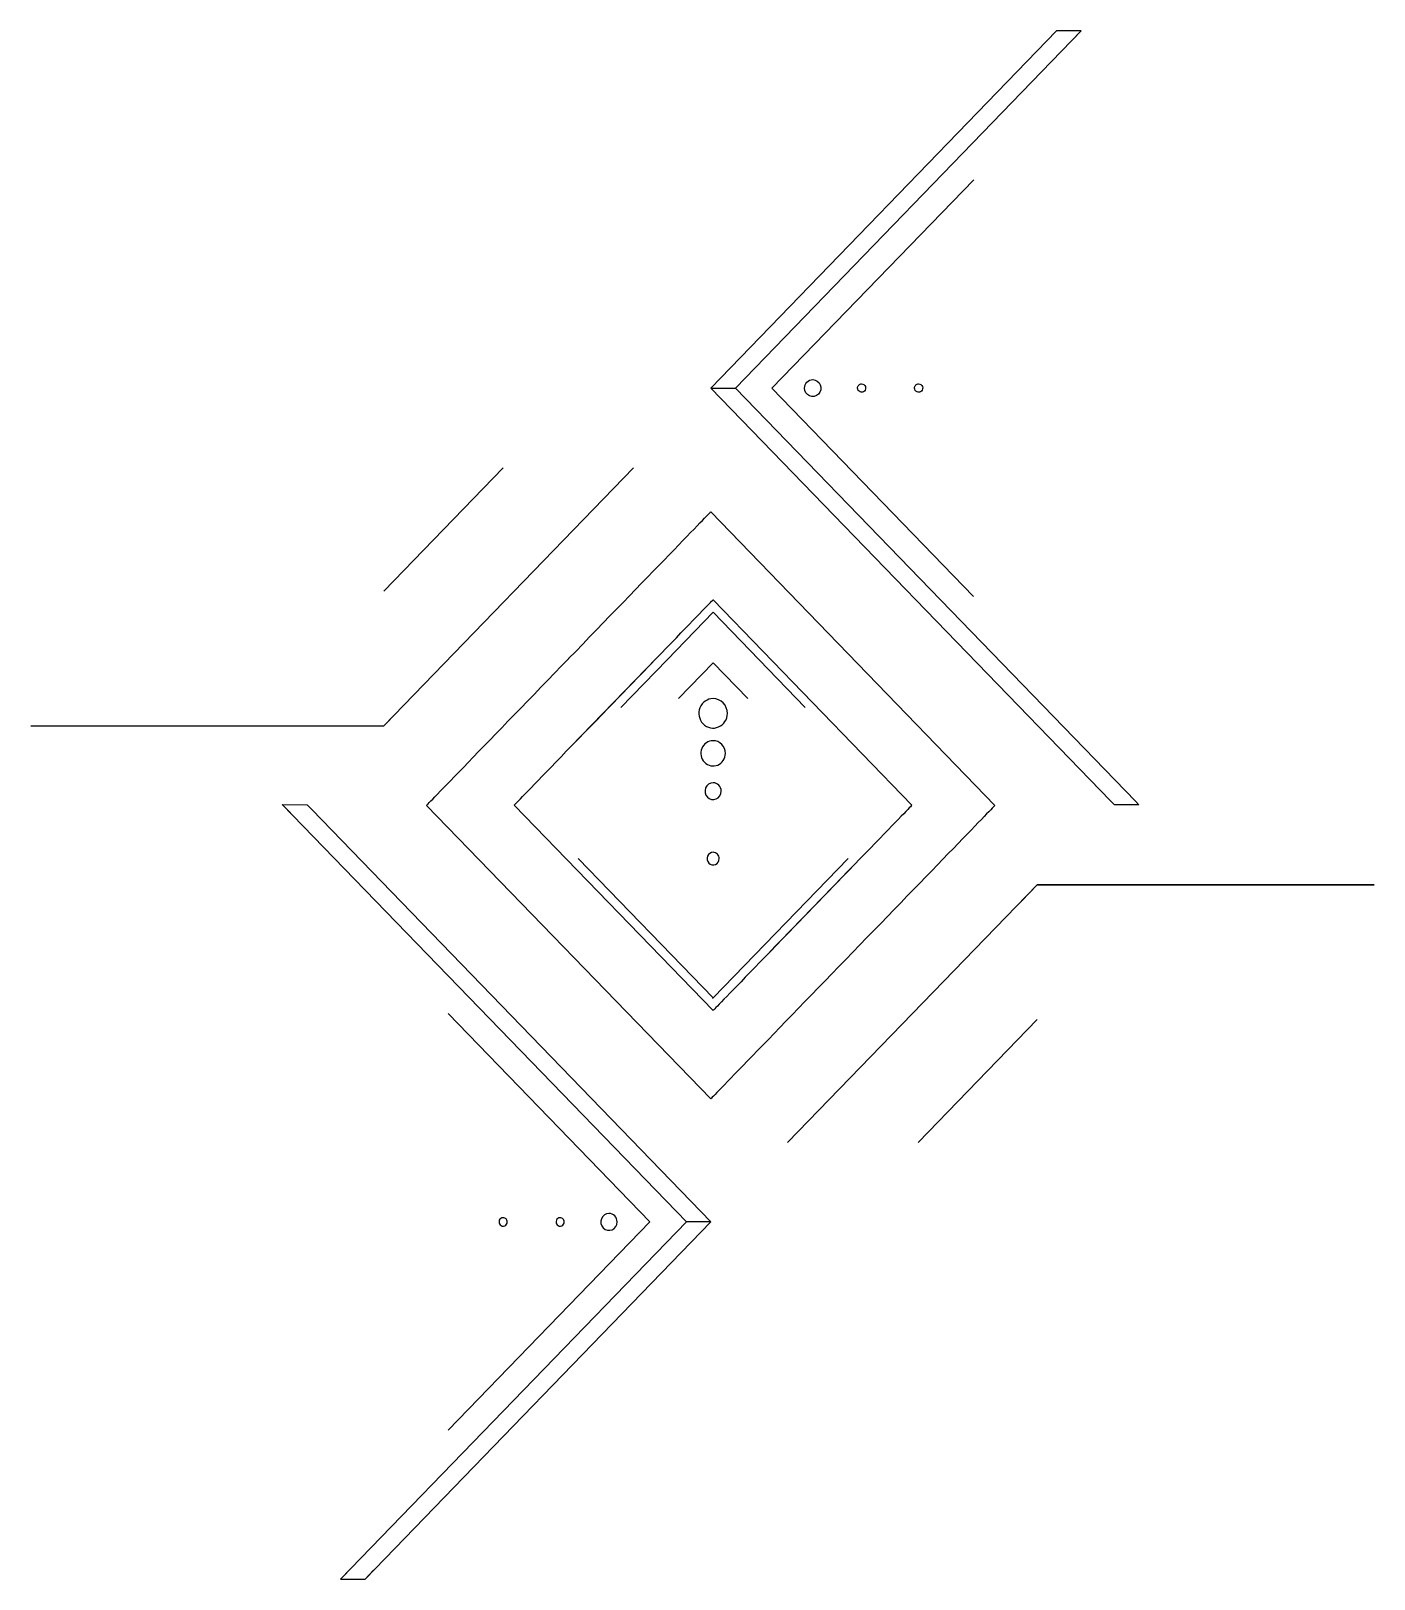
# Model space of a CAD drawing. Extents: x 27.6 to 45.8, y 255.9 to 276.9.
import ezdxf

# ---------------------------------------------------------------- set-up
doc = ezdxf.new("R2010")
doc.units = 0
doc.layers.add('Layer_1', color=7, linetype='CONTINUOUS')

msp = doc.modelspace()

# ---------------------------------------------------------------- linework, layer by layer
at = {"layer": 'Layer_1', "color": 7}
for points in [[(41.697722, 276.758603), (41.810849, 276.875458), (41.479544, 276.875686), (36.790666, 272.032221), (42.211957, 266.432197)], [(41.81085, 276.875451), (37.122247, 272.032271), (42.548178, 266.427228)], [(40.354474, 274.85782), (37.619031, 272.032186), (40.354211, 269.206823)], [(36.790667, 272.032271), (37.122247, 272.032271)], [(32.356861, 267.452841), (35.742289, 270.950372)], [(32.356861, 269.279413), (33.97381, 270.950372)], [(36.789094, 270.353939), (40.643482, 266.372476)], [(36.195493, 268.34448), (36.821078, 268.990689), (37.446018, 268.345145)], [(36.82108, 269.161982), (39.518101, 266.376042)], [(34.86234, 268.363662), (34.86146, 268.362753)], [(36.051692, 268.367228), (34.893446, 267.170796)], [(36.195493, 268.34448), (35.570496, 267.698877)], [(37.446018, 268.345145), (38.071184, 267.699364)], [(36.352043, 267.821137), (36.821078, 268.305635), (37.290191, 267.821054)], [(27.569516, 267.452859), (32.356873, 267.452859), (32.532289, 267.634059)], [(31.087374, 266.269886), (30.976486, 266.384431), (31.316432, 266.377531), (31.377412, 266.314541)], [(30.976489, 266.384432), (36.466422, 260.71961)], [(32.101955, 255.879547), (36.790667, 260.722841), (31.377411, 266.314572)], [(36.789094, 262.391012), (32.934706, 266.372476)], [(36.82108, 263.590103), (34.124059, 266.376042)], [(42.548178, 266.427228), (42.596278, 266.377558), (42.264913, 266.377558), (42.211973, 266.432248)], [(36.821078, 263.761591), (34.990388, 265.652634)], [(36.821078, 263.761591), (38.650662, 265.651494)], [(37.590467, 264.384856), (38.748714, 265.581289)], [(41.217039, 265.295659), (37.831611, 261.798128)], [(41.217042, 265.295631), (45.784262, 265.295631), (41.217042, 265.295631), (41.003102, 265.074638)], [(38.715848, 264.38129), (38.716727, 264.382198)], [(36.826016, 263.766802), (36.810676, 263.750962)], [(33.225926, 263.54843), (35.961369, 260.722796), (33.226189, 257.897433)], [(41.217039, 263.469087), (39.60009, 261.798128)], [(36.458583, 260.722841), (31.769432, 255.879098)], [(36.790667, 260.722841), (36.458583, 260.722841)], [(31.941731, 256.057069), (31.769432, 255.879091), (32.101955, 255.879442), (32.216917, 255.998202)]]:
    msp.add_lwpolyline(points, dxfattribs=at)
for points in [[(38.171697, 272.146607)], [(38.834569, 272.089295)], [(39.607657, 272.089495)], [(36.789094, 270.353939)], [(36.82108, 269.161982)], [(36.821075, 267.820388)], [(36.821075, 266.678408)], [(36.821075, 265.736104)], [(33.972743, 260.780105)], [(34.745831, 260.779905)], [(35.408703, 260.837217)]]:
    msp.add_lwpolyline(points, close=True, dxfattribs=at)
at = {"layer": 'Layer_1', "color": 1}
msp.add_lwpolyline([(36.821075, 267.249438)], close=True, dxfattribs=at)
at = {"layer": 'Layer_1', "color": 7}
for points in [[(38.093371, 272.113094), (38.114145, 272.134552), (38.142319, 272.146607), (38.171697, 272.146607)], [(38.171697, 272.146607), (38.216499, 272.146607), (38.256889, 272.118729), (38.274034, 272.075973)], [(38.060928, 272.032186), (38.060928, 272.062532), (38.072598, 272.091636), (38.093371, 272.113094)], [(38.129307, 271.926474), (38.087916, 271.944184), (38.060928, 271.985907), (38.060928, 272.032186)], [(38.250022, 271.951278), (38.218343, 271.918553), (38.170699, 271.908764), (38.129307, 271.926474)], [(38.274034, 272.075973), (38.291179, 272.033216), (38.281702, 271.984002), (38.250022, 271.951278)], [(38.779282, 272.032186), (38.779282, 272.047332), (38.785107, 272.061858), (38.795475, 272.072568)], [(38.813412, 271.979423), (38.792752, 271.988263), (38.779282, 272.009087), (38.779282, 272.032186)], [(38.795475, 272.072568), (38.805844, 272.083278), (38.819906, 272.089295), (38.834569, 272.089295)], [(38.873663, 271.991803), (38.857851, 271.97547), (38.834071, 271.970584), (38.813412, 271.979423)], [(38.834569, 272.089295), (38.85693, 272.089295), (38.87709, 272.075381), (38.885647, 272.054041)], [(38.885647, 272.054041), (38.894205, 272.0327), (38.889474, 272.008136), (38.873663, 271.991803)], [(39.552177, 272.032186), (39.552177, 272.047385), (39.558022, 272.061962), (39.568427, 272.072709)], [(39.586426, 271.979239), (39.565694, 271.988109), (39.552177, 272.009006), (39.552177, 272.032186)], [(39.568427, 272.072709), (39.578831, 272.083457), (39.592943, 272.089495), (39.607657, 272.089495)], [(39.646887, 271.991662), (39.63102, 271.975272), (39.607157, 271.970369), (39.586426, 271.979239)], [(39.607657, 272.089495), (39.630096, 272.089495), (39.650326, 272.075532), (39.658913, 272.054117)], [(39.658913, 272.054117), (39.667501, 272.032702), (39.662754, 272.008052), (39.646887, 271.991662)], [(36.224503, 269.770734), (36.586004, 270.144154), (36.789094, 270.353939), (36.789094, 270.353939)], [(34.86146, 268.362753), (35.3727, 268.890848), (35.863002, 269.397314), (36.224503, 269.770734)], [(36.256489, 268.578777), (36.617991, 268.952197), (36.82108, 269.161982), (36.82108, 269.161982)], [(34.893446, 267.170796), (35.404687, 267.698891), (35.894988, 268.205357), (36.256489, 268.578777)], [(33.499297, 266.955681), (33.860798, 267.3291), (34.3511, 267.835566), (34.86234, 268.363662)], [(34.68865, 266.959247), (35.050151, 267.332667), (35.540452, 267.839133), (36.051692, 268.367228)], [(36.821075, 267.820388), (36.742796, 267.820388), (36.672226, 267.77168), (36.64227, 267.696975)], [(36.957927, 267.761834), (36.921631, 267.799325), (36.872404, 267.820388), (36.821075, 267.820388)], [(37.014612, 267.62047), (37.014612, 267.673492), (36.994222, 267.724342), (36.957927, 267.761834)], [(36.64227, 267.696975), (36.612314, 267.622271), (36.628872, 267.536283), (36.684223, 267.479106)], [(36.895139, 267.43577), (36.967459, 267.466713), (37.014612, 267.539611), (37.014612, 267.62047)], [(36.684223, 267.479106), (36.739575, 267.42193), (36.822819, 267.404826), (36.895139, 267.43577)], [(32.934706, 266.372476), (32.934706, 266.372476), (33.137796, 266.582261), (33.499297, 266.955681)], [(34.124059, 266.376042), (34.124059, 266.376042), (34.327148, 266.585827), (34.68865, 266.959247)], [(36.821075, 266.678408), (36.776483, 266.678408), (36.736282, 266.650661), (36.719218, 266.608106)], [(36.899033, 266.645052), (36.878357, 266.66641), (36.850315, 266.678408), (36.821075, 266.678408)], [(36.719218, 266.608106), (36.702153, 266.56555), (36.711586, 266.516566), (36.743117, 266.483996)], [(36.743117, 266.483996), (36.774648, 266.451425), (36.822068, 266.441681), (36.863266, 266.459308)], [(36.863266, 266.459308), (36.904463, 266.476936), (36.931325, 266.518462), (36.931325, 266.564524)], [(36.931325, 266.564524), (36.931325, 266.594728), (36.919709, 266.623695), (36.899033, 266.645052)], [(39.518101, 266.376042), (39.518101, 266.376042), (39.315012, 266.166257), (38.95351, 265.792838)], [(40.643482, 266.372476), (40.643482, 266.372476), (40.440392, 266.162691), (40.078891, 265.789271)], [(36.744437, 265.683208), (36.731598, 265.651189), (36.738695, 265.614333), (36.762419, 265.589827)], [(36.821075, 265.736104), (36.787524, 265.736104), (36.757276, 265.715227), (36.744437, 265.683208)], [(36.879731, 265.711007), (36.864175, 265.727076), (36.843075, 265.736104), (36.821075, 265.736104)], [(36.852819, 265.571252), (36.883817, 265.584515), (36.904027, 265.61576), (36.904027, 265.650417)], [(36.904027, 265.650417), (36.904027, 265.673143), (36.895288, 265.694938), (36.879731, 265.711007)], [(38.95351, 265.792838), (38.592009, 265.419418), (38.101708, 264.912952), (37.590467, 264.384856)], [(40.078891, 265.789271), (39.717389, 265.415851), (39.227088, 264.909385), (38.715848, 264.38129)], [(36.762419, 265.589827), (36.786143, 265.565321), (36.821822, 265.55799), (36.852819, 265.571252)], [(38.748714, 265.581289), (38.237473, 265.053193), (37.747172, 264.546728), (37.385671, 264.173308)], [(38.716727, 264.382198), (38.205487, 263.854103), (37.715186, 263.347637), (37.353685, 262.974217)], [(37.385671, 264.173308), (37.024169, 263.799888), (36.82108, 263.590103), (36.82108, 263.590103)], [(37.353685, 262.974217), (36.992183, 262.600797), (36.789094, 262.391012), (36.789094, 262.391012)], [(33.972743, 260.780105), (33.950304, 260.780105), (33.930074, 260.766142), (33.921487, 260.744727)], [(34.011973, 260.763319), (34.001569, 260.774067), (33.987457, 260.780105), (33.972743, 260.780105)], [(34.745831, 260.779905), (34.72347, 260.779905), (34.70331, 260.765991), (34.694753, 260.744651)], [(34.784925, 260.763178), (34.774556, 260.773888), (34.760494, 260.779905), (34.745831, 260.779905)], [(35.408703, 260.837217), (35.363901, 260.837217), (35.323511, 260.809339), (35.306366, 260.766583)], [(35.487029, 260.803704), (35.466255, 260.825162), (35.438081, 260.837217), (35.408703, 260.837217)], [(35.519472, 260.722796), (35.519472, 260.753142), (35.507802, 260.782246), (35.487029, 260.803704)], [(33.921487, 260.744727), (33.912899, 260.723312), (33.917646, 260.698662), (33.933513, 260.682272)], [(33.933513, 260.682272), (33.94938, 260.665882), (33.973243, 260.660979), (33.993974, 260.669849)], [(33.993974, 260.669849), (34.014706, 260.678719), (34.028223, 260.699616), (34.028223, 260.722796)], [(34.028223, 260.722796), (34.028223, 260.737995), (34.022378, 260.752572), (34.011973, 260.763319)], [(34.694753, 260.744651), (34.686195, 260.72331), (34.690926, 260.698746), (34.706737, 260.682413)], [(34.706737, 260.682413), (34.722549, 260.66608), (34.746329, 260.661194), (34.766988, 260.670033)], [(34.766988, 260.670033), (34.787648, 260.678873), (34.801118, 260.699697), (34.801118, 260.722796)], [(34.801118, 260.722796), (34.801118, 260.737942), (34.795293, 260.752468), (34.784925, 260.763178)], [(35.306366, 260.766583), (35.289221, 260.723826), (35.298698, 260.674612), (35.330378, 260.641888)], [(35.330378, 260.641888), (35.362057, 260.609163), (35.409701, 260.599374), (35.451093, 260.617084)], [(35.451093, 260.617084), (35.492484, 260.634794), (35.519472, 260.676517), (35.519472, 260.722796)]]:
    msp.add_open_spline(points, degree=3, dxfattribs=at)
at = {"layer": 'Layer_1', "color": 1}
for points in [[(36.667792, 267.143641), (36.642112, 267.0796), (36.656307, 267.005885), (36.703757, 266.95687)], [(36.821075, 267.249438), (36.75397, 267.249438), (36.693472, 267.207682), (36.667792, 267.143641)], [(36.938393, 267.199242), (36.907278, 267.231382), (36.865078, 267.249438), (36.821075, 267.249438)], [(36.884567, 266.91972), (36.946564, 266.946246), (36.986987, 267.008738), (36.986987, 267.078056)], [(36.986987, 267.078056), (36.986987, 267.123509), (36.969507, 267.167101), (36.938393, 267.199242)], [(36.703757, 266.95687), (36.751208, 266.907856), (36.82257, 266.893193), (36.884567, 266.91972)]]:
    msp.add_open_spline(points, degree=3, dxfattribs=at)

doc.saveas('drawing.dxf')
